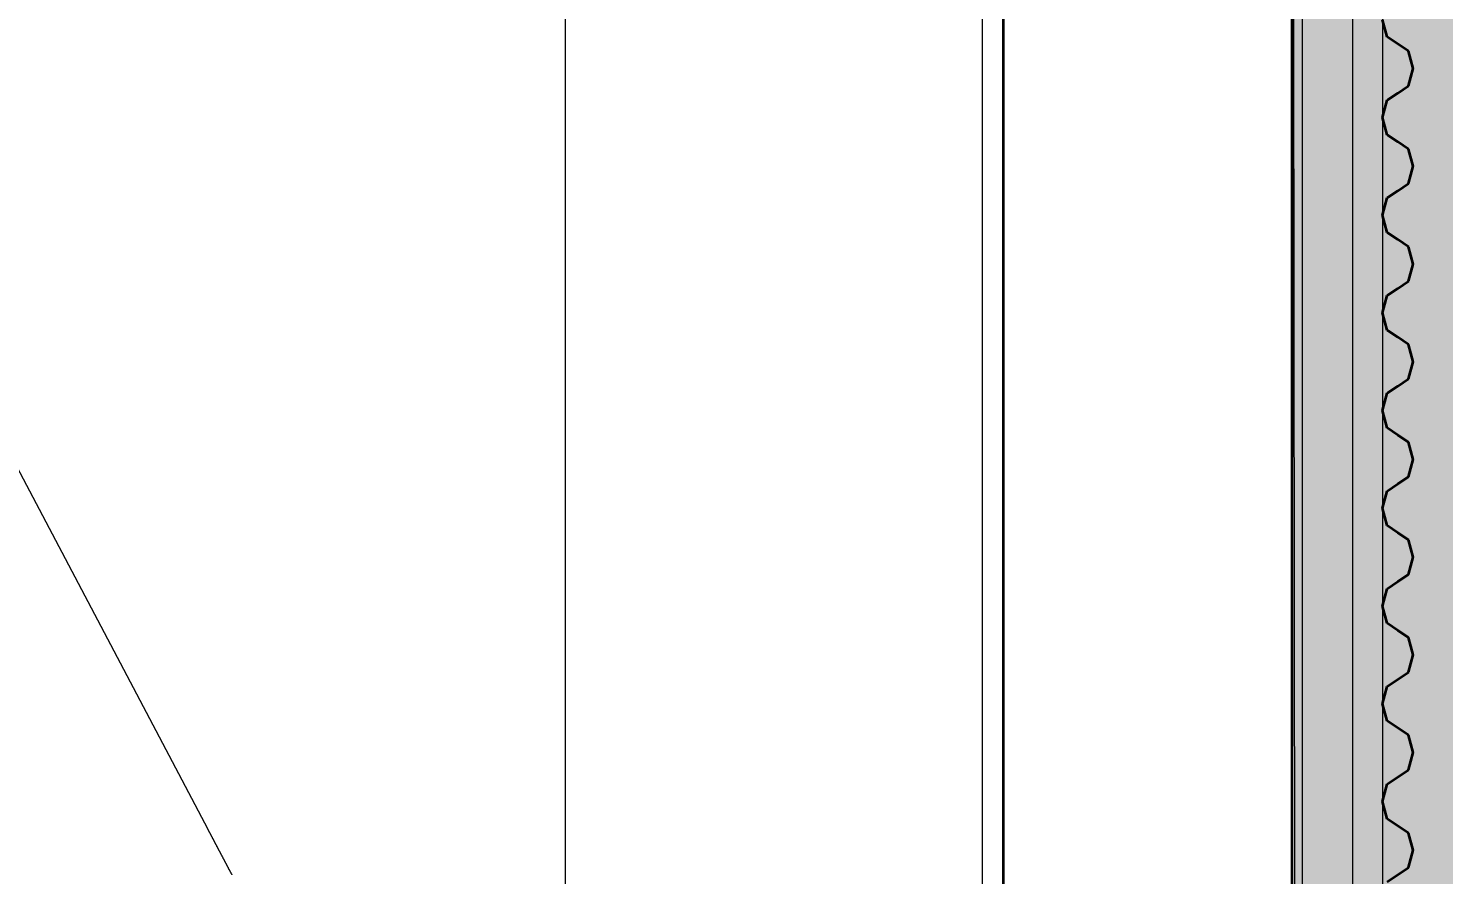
# Model space of a CAD drawing. Header units: millimetres. Extents: x 340455 to 340556, y 7380652 to 7380707.
# Drawn here: x 340485.597 to 340486.999, y 7380684.716 to 7380685.555 of the extents above; entities that cross this region are included whole.
import ezdxf

# ---------------------------------------------------------------- set-up
doc = ezdxf.new("R2010")
doc.units = ezdxf.units.MM
for name, color, linetype, lineweight in [('Anotações', 14, 'Continuous', 5), ('Cortado', 7, 'Continuous', 35), ('Hachuras', 8, 'Continuous', 5), ('Visto', 144, 'Continuous', 5)]:
    doc.layers.add(name, color=color, linetype=linetype, lineweight=lineweight)
doc.styles.add('UFABCSBC$0$ROMANS', font='arial.ttf')
doc.dimstyles.new('DIM', dxfattribs={"dimscale": 0.125, "dimtxt": 2.5, "dimasz": 2.5, "dimexe": 1, "dimexo": 1, "dimgap": 1.5, "dimtad": 1, "dimzin": 4, "dimtxsty": 'UFABCSBC$0$ROMANS', "dimcen": 0.09, "dimclrt": 256, "dimadec": 0, "dimazin": 0, "dimtfac": 1, "dimtix": 1, "dimtofl": 0, "dimtmove": 2, "dimatfit": 3, "dimfxl": 1, "dimtolj": 1, "dimtzin": 0, "dimarcsym": 0})

# ---------------------------------------------------------------- blocks, each defined once
blk = doc.blocks.new('SHAPE2DVIEW008')
at = {"color": 0}
for p, q in [((3352.2, -7819), (3749.9, -7609.1)), ((4969.4, -8173), (2469.9, -8173)), ((4969.4, -8586), (2469.9, -8586)), ((4200, -8607), (3000, -8607)), ((4200, -8893), (3000, -8893)), ((4176.5, -8903.1), (3006.5, -8903.1)), ((4176.5, -8903.1), (3006.5, -8903.1)), ((4176.5, -8953), (3006.5, -8953)), ((5724.9, -8983), (-3325.1, -8983)), ((3300.2, -8987.4), (3314.4, -9008.7)), ((3300.2, -8987.4), (3314.4, -9008.7)), ((3362.8, -8987.4), (3348.6, -9008.7)), ((3348.6, -9008.7), (3362.8, -8987.4)), ((3362.8, -8987.4), (3379.9, -8983)), ((3362.8, -8987.4), (3379.9, -8983)), ((3379.9, -8983), (3397, -8987.4)), ((3379.9, -8983), (3397, -8987.4)), ((3397, -8987.4), (3411.2, -9008.7)), ((3397, -8987.4), (3411.2, -9008.7)), ((3459.6, -8987.4), (3445.4, -9008.7)), ((3445.4, -9008.7), (3459.6, -8987.4)), ((3459.6, -8987.4), (3476.7, -8983)), ((3459.6, -8987.4), (3476.7, -8983)), ((3476.7, -8983), (3493.8, -8987.4)), ((3476.7, -8983), (3493.8, -8987.4)), ((3493.8, -8987.4), (3508, -9008.7)), ((3493.8, -8987.4), (3508, -9008.7)), ((3549.3, -8998.1), (3556.4, -8987.4)), ((3549.3, -8998.1), (3556.4, -8987.4)), ((3556.4, -8987.4), (3573.5, -8983)), ((3556.4, -8987.4), (3573.5, -8983)), ((3573.5, -8983), (3590.6, -8987.4)), ((3573.5, -8983), (3590.6, -8987.4)), ((3590.6, -8987.4), (3597.7, -8998.1)), ((3590.6, -8987.4), (3597.7, -8998.1)), ((3646.1, -8998.1), (3653.2, -8987.4)), ((3646.1, -8998.1), (3653.2, -8987.4)), ((3653.2, -8987.4), (3670.3, -8983)), ((3653.2, -8987.4), (3670.3, -8983)), ((3670.3, -8983), (3687.4, -8987.4)), ((3670.3, -8983), (3687.4, -8987.4)), ((3687.4, -8987.4), (3694.5, -8998.1)), ((3687.4, -8987.4), (3694.5, -8998.1)), ((3742.9, -8998.1), (3750, -8987.4)), ((3742.9, -8998.1), (3750, -8987.4)), ((3750, -8987.4), (3767.1, -8983)), ((3750, -8987.4), (3767.1, -8983)), ((3767.1, -8983), (3784.2, -8987.4)), ((3767.1, -8983), (3784.2, -8987.4)), ((3784.2, -8987.4), (3791.3, -8998.1)), ((3784.2, -8987.4), (3791.3, -8998.1)), ((3839.7, -8998.1), (3846.8, -8987.4)), ((3839.7, -8998.1), (3846.8, -8987.4)), ((3846.8, -8987.4), (3863.9, -8983)), ((3846.8, -8987.4), (3863.9, -8983)), ((3863.9, -8983), (3881, -8987.4)), ((3863.9, -8983), (3881, -8987.4)), ((3881, -8987.4), (3888.1, -8998.1)), ((3881, -8987.4), (3888.1, -8998.1)), ((3936.5, -8998.1), (3943.6, -8987.4)), ((3936.5, -8998.1), (3943.6, -8987.4)), ((3943.6, -8987.4), (3960.7, -8983)), ((3943.6, -8987.4), (3960.7, -8983)), ((3960.7, -8983), (3977.8, -8987.4)), ((3960.7, -8983), (3977.8, -8987.4)), ((3977.8, -8987.4), (3984.9, -8998.1)), ((3977.8, -8987.4), (3984.9, -8998.1)), ((4033.3, -8998.1), (4040.4, -8987.4)), ((4033.3, -8998.1), (4040.4, -8987.4)), ((4040.4, -8987.4), (4057.5, -8983)), ((4040.4, -8987.4), (4057.5, -8983)), ((4057.5, -8983), (4074.6, -8987.4)), ((4057.5, -8983), (4074.6, -8987.4)), ((4074.6, -8987.4), (4081.7, -8998.1)), ((4074.6, -8987.4), (4081.7, -8998.1)), ((4137.2, -8987.4), (4123, -9008.7)), ((4123, -9008.7), (4137.2, -8987.4)), ((4137.2, -8987.4), (4154.3, -8983)), ((4137.2, -8987.4), (4154.3, -8983)), ((3542.2, -9008.7), (3549.3, -8998.1)), ((3549.3, -8998.1), (3542.2, -9008.7)), ((3604.8, -9008.7), (3597.7, -8998.1)), ((3597.7, -8998.1), (3604.8, -9008.7)), ((3639, -9008.7), (3646.1, -8998.1)), ((3646.1, -8998.1), (3639, -9008.7)), ((3701.6, -9008.7), (3694.5, -8998.1)), ((3694.5, -8998.1), (3701.6, -9008.7)), ((3735.8, -9008.7), (3742.9, -8998.1)), ((3742.9, -8998.1), (3735.8, -9008.7)), ((3798.4, -9008.7), (3791.3, -8998.1)), ((3791.3, -8998.1), (3798.4, -9008.7)), ((3832.6, -9008.7), (3839.7, -8998.1)), ((3839.7, -8998.1), (3832.6, -9008.7)), ((3895.2, -9008.7), (3888.1, -8998.1)), ((3888.1, -8998.1), (3895.2, -9008.7)), ((3929.4, -9008.7), (3936.5, -8998.1)), ((3936.5, -8998.1), (3929.4, -9008.7)), ((3992, -9008.7), (3984.9, -8998.1)), ((3984.9, -8998.1), (3992, -9008.7)), ((4026.2, -9008.7), (4033.3, -8998.1)), ((4033.3, -8998.1), (4026.2, -9008.7)), ((4088.8, -9008.7), (4081.7, -8998.1)), ((4081.7, -8998.1), (4088.8, -9008.7)), ((3314.4, -9008.7), (3331.5, -9013.2)), ((3331.5, -9013.2), (3314.4, -9008.7)), ((3331.5, -9013.2), (3348.6, -9008.7)), ((3348.6, -9008.7), (3331.5, -9013.2)), ((3411.2, -9008.7), (3428.3, -9013.2)), ((3428.3, -9013.2), (3411.2, -9008.7)), ((3428.3, -9013.2), (3445.4, -9008.7)), ((3445.4, -9008.7), (3428.3, -9013.2)), ((3508, -9008.7), (3525.1, -9013.2)), ((3525.1, -9013.2), (3508, -9008.7)), ((3525.1, -9013.2), (3542.2, -9008.7)), ((3542.2, -9008.7), (3525.1, -9013.2)), ((3604.8, -9008.7), (3621.9, -9013.2)), ((3621.9, -9013.2), (3604.8, -9008.7)), ((3621.9, -9013.2), (3639, -9008.7)), ((3639, -9008.7), (3621.9, -9013.2)), ((3701.6, -9008.7), (3718.7, -9013.2)), ((3718.7, -9013.2), (3701.6, -9008.7)), ((3718.7, -9013.2), (3735.8, -9008.7)), ((3735.8, -9008.7), (3718.7, -9013.2)), ((3798.4, -9008.7), (3815.5, -9013.2)), ((3815.5, -9013.2), (3798.4, -9008.7)), ((3815.5, -9013.2), (3832.6, -9008.7)), ((3832.6, -9008.7), (3815.5, -9013.2)), ((3895.2, -9008.7), (3912.3, -9013.2)), ((3912.3, -9013.2), (3895.2, -9008.7)), ((3912.3, -9013.2), (3929.4, -9008.7)), ((3929.4, -9008.7), (3912.3, -9013.2)), ((3992, -9008.7), (4009.1, -9013.2)), ((4009.1, -9013.2), (3992, -9008.7)), ((4009.1, -9013.2), (4026.2, -9008.7)), ((4026.2, -9008.7), (4009.1, -9013.2)), ((4088.8, -9008.7), (4105.9, -9013.2)), ((4105.9, -9013.2), (4088.8, -9008.7)), ((4105.9, -9013.2), (4123, -9008.7)), ((4123, -9008.7), (4105.9, -9013.2))]:
    blk.add_line(p, q, dxfattribs=at)
blk.add_lwpolyline([(3307.3, -7842.7), (3307.4, -7842.7), (3307.5, -7842.6), (3307.6, -7842.6), (3307.7, -7842.5), (3307.8, -7842.5), (3307.9, -7842.4), (3308, -7842.4), (3308.1, -7842.3), (3308.1, -7842.2), (3308.3, -7842.2), (3308.4, -7842.1), (3308.5, -7842.1), (3308.6, -7842), (3308.7, -7842), (3308.8, -7841.9), (3308.9, -7841.9), (3309, -7841.8), (3309.1, -7841.8), (3309.2, -7841.7), (3309.3, -7841.7), (3309.4, -7841.6), (3309.5, -7841.6), (3309.6, -7841.5), (3309.7, -7841.4), (3309.8, -7841.4), (3309.9, -7841.3), (3310, -7841.3), (3310.1, -7841.2), (3310.2, -7841.2), (3310.3, -7841.1), (3310.4, -7841.1), (3310.5, -7841), (3310.6, -7841), (3310.7, -7840.9), (3310.8, -7840.9), (3310.9, -7840.8), (3311, -7840.7), (3311.1, -7840.7), (3311.2, -7840.6), (3311.3, -7840.6), (3311.4, -7840.5), (3311.5, -7840.5), (3311.6, -7840.4), (3311.7, -7840.4), (3311.8, -7840.3), (3311.9, -7840.3), (3312, -7840.2), (3312.1, -7840.2), (3312.2, -7840.1), (3312.3, -7840), (3312.4, -7840), (3312.5, -7839.9), (3312.6, -7839.9), (3312.7, -7839.8), (3312.8, -7839.8), (3312.9, -7839.7), (3313, -7839.7), (3313.1, -7839.6), (3313.2, -7839.6), (3313.3, -7839.5), (3313.4, -7839.5), (3313.5, -7839.4), (3313.6, -7839.3), (3313.7, -7839.3), (3313.8, -7839.2), (3314, -7839.2), (3314.1, -7839.1), (3314.2, -7839.1), (3314.3, -7839), (3314.4, -7839), (3314.5, -7838.9), (3314.6, -7838.9), (3314.7, -7838.8), (3314.8, -7838.8), (3314.9, -7838.7), (3315, -7838.6), (3315.1, -7838.6), (3315.2, -7838.5), (3315.3, -7838.5), (3315.4, -7838.4), (3315.5, -7838.4), (3315.6, -7838.3), (3315.7, -7838.3), (3315.8, -7838.2), (3315.9, -7838.1), (3316, -7838.1), (3316.1, -7838), (3316.2, -7838), (3316.3, -7837.9), (3316.5, -7837.9), (3316.6, -7837.8), (3316.7, -7837.8), (3316.8, -7837.7), (3316.9, -7837.6), (3317, -7837.6), (3317.1, -7837.5), (3317.2, -7837.5), (3317.3, -7837.4), (3317.4, -7837.4), (3317.5, -7837.3), (3317.6, -7837.3), (3317.7, -7837.2), (3317.8, -7837.1), (3317.9, -7837.1), (3318, -7837), (3318.1, -7837), (3318.3, -7836.9), (3318.4, -7836.9), (3318.5, -7836.8), (3318.6, -7836.7), (3318.7, -7836.7), (3318.8, -7836.6), (3318.9, -7836.6), (3319, -7836.5), (3319.1, -7836.5), (3319.2, -7836.4), (3319.3, -7836.4), (3319.4, -7836.3), (3319.5, -7836.2), (3319.6, -7836.2), (3319.7, -7836.1), (3319.8, -7836.1), (3320, -7836), (3320.1, -7836), (3320.2, -7835.9), (3320.3, -7835.9), (3320.4, -7835.8), (3320.5, -7835.7), (3320.6, -7835.7), (3320.7, -7835.6), (3320.8, -7835.6), (3320.9, -7835.5), (3321, -7835.5), (3321.1, -7835.4), (3321.2, -7835.3), (3321.3, -7835.3), (3321.4, -7835.2), (3321.5, -7835.2), (3321.6, -7835.1), (3321.8, -7835.1), (3321.9, -7835), (3322, -7835), (3322.1, -7834.9), (3322.2, -7834.8), (3322.3, -7834.8), (3322.4, -7834.7), (3322.5, -7834.7), (3322.6, -7834.6), (3322.7, -7834.6), (3322.8, -7834.5), (3322.9, -7834.4), (3323.1, -7834.4), (3323.2, -7834.3), (3323.3, -7834.3), (3323.4, -7834.2), (3323.5, -7834.1), (3323.6, -7834.1), (3323.7, -7834), (3323.8, -7834), (3323.9, -7833.9), (3324, -7833.9), (3324.1, -7833.8), (3324.3, -7833.7), (3324.4, -7833.7), (3324.5, -7833.6), (3324.6, -7833.6), (3324.7, -7833.5), (3324.8, -7833.5), (3324.9, -7833.4), (3325, -7833.3), (3325.1, -7833.3), (3325.2, -7833.2), (3325.4, -7833.2), (3325.5, -7833.1), (3325.6, -7833.1), (3325.7, -7833), (3325.8, -7832.9), (3325.9, -7832.9), (3326, -7832.8), (3326.1, -7832.8), (3326.2, -7832.7), (3326.3, -7832.6), (3326.4, -7832.6), (3326.6, -7832.5), (3326.7, -7832.5), (3326.8, -7832.4), (3326.9, -7832.4), (3327, -7832.3), (3327.1, -7832.2), (3327.2, -7832.2), (3327.3, -7832.1), (3327.4, -7832.1), (3327.5, -7832), (3327.6, -7832), (3327.8, -7831.9), (3327.9, -7831.8), (3328, -7831.8), (3328.1, -7831.7), (3328.2, -7831.7), (3328.3, -7831.6), (3328.4, -7831.6), (3328.5, -7831.5), (3328.6, -7831.4), (3328.7, -7831.4), (3328.9, -7831.3), (3329, -7831.3), (3329.1, -7831.2), (3329.2, -7831.1), (3329.3, -7831.1), (3329.4, -7831), (3329.5, -7831), (3329.6, -7830.9), (3329.7, -7830.9), (3329.8, -7830.8), (3330, -7830.7), (3330.1, -7830.7), (3330.2, -7830.6), (3330.3, -7830.6), (3330.4, -7830.5), (3330.5, -7830.4), (3330.6, -7830.4), (3330.7, -7830.3), (3330.9, -7830.3), (3331, -7830.2), (3331.1, -7830.1), (3331.2, -7830.1), (3331.3, -7830), (3331.4, -7830), (3331.5, -7829.9), (3331.6, -7829.8), (3331.8, -7829.8), (3331.9, -7829.7), (3332, -7829.7), (3332.1, -7829.6), (3332.2, -7829.6), (3332.3, -7829.5), (3332.4, -7829.4), (3332.5, -7829.4), (3332.6, -7829.3), (3332.8, -7829.3), (3332.9, -7829.2), (3333, -7829.1), (3333.1, -7829.1), (3333.2, -7829), (3333.3, -7829), (3333.4, -7828.9), (3333.5, -7828.8), (3333.7, -7828.8), (3333.8, -7828.7), (3333.9, -7828.7), (3334, -7828.6), (3334.1, -7828.5), (3334.2, -7828.5), (3334.3, -7828.4), (3334.4, -7828.4), (3334.6, -7828.3), (3334.7, -7828.3), (3334.8, -7828.2), (3334.9, -7828.1), (3335, -7828.1), (3335.1, -7828), (3335.2, -7828), (3335.3, -7827.9), (3335.4, -7827.8), (3335.6, -7827.8), (3335.7, -7827.7), (3335.8, -7827.7), (3335.9, -7827.6), (3336, -7827.5), (3336.1, -7827.5), (3336.2, -7827.4), (3336.3, -7827.4), (3336.5, -7827.3), (3336.6, -7827.2), (3336.7, -7827.2), (3336.8, -7827.1), (3336.9, -7827.1), (3337, -7827), (3337.1, -7827), (3337.2, -7826.9), (3337.4, -7826.8), (3337.5, -7826.8), (3337.6, -7826.7), (3337.7, -7826.7), (3337.8, -7826.6), (3337.9, -7826.5), (3338, -7826.5), (3338.2, -7826.4), (3338.3, -7826.4), (3338.4, -7826.3), (3338.5, -7826.2), (3338.6, -7826.2), (3338.7, -7826.1), (3338.8, -7826.1), (3338.9, -7826), (3339.1, -7825.9), (3339.2, -7825.9), (3339.3, -7825.8), (3339.4, -7825.8), (3339.5, -7825.7), (3339.6, -7825.6), (3339.7, -7825.6), (3339.9, -7825.5), (3340, -7825.5), (3340.1, -7825.4), (3340.2, -7825.3), (3340.3, -7825.3), (3340.4, -7825.2), (3340.5, -7825.2), (3340.7, -7825.1), (3340.8, -7825), (3340.9, -7825), (3341, -7824.9), (3341.1, -7824.9), (3341.2, -7824.8), (3341.3, -7824.7), (3341.4, -7824.7), (3341.6, -7824.6), (3341.7, -7824.6), (3341.8, -7824.5), (3341.9, -7824.4), (3342, -7824.4), (3342.1, -7824.3), (3342.2, -7824.3), (3342.4, -7824.2), (3342.5, -7824.1), (3342.6, -7824.1), (3342.7, -7824), (3342.8, -7824), (3342.9, -7823.9), (3343, -7823.8), (3343.2, -7823.8), (3343.3, -7823.7), (3343.4, -7823.7), (3343.5, -7823.6), (3343.6, -7823.5), (3343.7, -7823.5), (3343.8, -7823.4), (3343.9, -7823.4), (3344.1, -7823.3), (3344.2, -7823.2), (3344.3, -7823.2), (3344.4, -7823.1), (3344.5, -7823.1), (3344.6, -7823), (3344.7, -7822.9), (3344.9, -7822.9), (3345, -7822.8), (3345.1, -7822.7), (3345.2, -7822.7), (3345.3, -7822.6), (3345.4, -7822.6), (3345.5, -7822.5), (3345.7, -7822.4), (3345.8, -7822.4), (3345.9, -7822.3), (3346, -7822.3), (3346.1, -7822.2), (3346.2, -7822.1), (3346.3, -7822.1), (3346.5, -7822), (3346.6, -7822), (3346.7, -7821.9), (3346.8, -7821.8), (3346.9, -7821.8), (3347, -7821.7), (3347.2, -7821.7), (3347.3, -7821.6), (3347.4, -7821.5), (3347.5, -7821.5), (3347.6, -7821.4), (3347.7, -7821.4), (3347.8, -7821.3), (3348, -7821.2), (3348.1, -7821.2), (3348.2, -7821.1), (3348.3, -7821.1), (3348.4, -7821), (3348.5, -7820.9), (3348.6, -7820.9), (3348.8, -7820.8), (3348.9, -7820.8), (3349, -7820.7), (3349.1, -7820.6), (3349.2, -7820.6), (3349.3, -7820.5), (3349.4, -7820.5), (3349.6, -7820.4), (3349.7, -7820.3), (3349.8, -7820.3), (3349.9, -7820.2), (3350, -7820.1), (3350.1, -7820.1), (3350.2, -7820), (3350.4, -7820), (3350.5, -7819.9), (3350.6, -7819.8), (3350.7, -7819.8), (3350.8, -7819.7), (3350.9, -7819.7), (3351, -7819.6), (3351.2, -7819.5), (3351.3, -7819.5), (3351.4, -7819.4), (3351.5, -7819.4), (3351.6, -7819.3), (3351.7, -7819.2), (3351.8, -7819.2), (3352, -7819.1), (3352.1, -7819.1), (3352.2, -7819)], dxfattribs=at)
blk = doc.blocks.new('SHAPE2DVIEW012')
at = {"color": 0}
for p, q in [((4200, -8607), (3000, -8607)), ((4200, -8893), (3000, -8893)), ((3300.2, -8987.4), (3314.4, -9008.7)), ((3348.6, -9008.7), (3362.8, -8987.4)), ((3362.8, -8987.4), (3379.9, -8983)), ((3379.9, -8983), (3397, -8987.4)), ((3397, -8987.4), (3411.2, -9008.7)), ((3445.4, -9008.7), (3459.6, -8987.4)), ((3459.6, -8987.4), (3476.7, -8983)), ((3476.7, -8983), (3493.8, -8987.4)), ((3493.8, -8987.4), (3508, -9008.7)), ((3549.3, -8998.1), (3556.4, -8987.4)), ((3556.4, -8987.4), (3573.5, -8983)), ((3573.5, -8983), (3590.6, -8987.4)), ((3590.6, -8987.4), (3597.7, -8998.1)), ((3646.1, -8998.1), (3653.2, -8987.4)), ((3653.2, -8987.4), (3670.3, -8983)), ((3670.3, -8983), (3687.4, -8987.4)), ((3687.4, -8987.4), (3694.5, -8998.1)), ((3742.9, -8998.1), (3750, -8987.4)), ((3750, -8987.4), (3767.1, -8983)), ((3767.1, -8983), (3784.2, -8987.4)), ((3784.2, -8987.4), (3791.3, -8998.1)), ((3839.7, -8998.1), (3846.8, -8987.4)), ((3846.8, -8987.4), (3863.9, -8983)), ((3863.9, -8983), (3881, -8987.4)), ((3881, -8987.4), (3888.1, -8998.1)), ((3936.5, -8998.1), (3943.6, -8987.4)), ((3943.6, -8987.4), (3960.7, -8983)), ((3960.7, -8983), (3977.8, -8987.4)), ((3977.8, -8987.4), (3984.9, -8998.1)), ((4033.3, -8998.1), (4040.4, -8987.4)), ((4040.4, -8987.4), (4057.5, -8983)), ((4057.5, -8983), (4074.6, -8987.4)), ((4074.6, -8987.4), (4081.7, -8998.1)), ((4123, -9008.7), (4137.2, -8987.4)), ((4137.2, -8987.4), (4154.3, -8983)), ((3542.2, -9008.7), (3549.3, -8998.1)), ((3597.7, -8998.1), (3604.8, -9008.7)), ((3639, -9008.7), (3646.1, -8998.1)), ((3694.5, -8998.1), (3701.6, -9008.7)), ((3735.8, -9008.7), (3742.9, -8998.1)), ((3791.3, -8998.1), (3798.4, -9008.7)), ((3832.6, -9008.7), (3839.7, -8998.1)), ((3888.1, -8998.1), (3895.2, -9008.7)), ((3929.4, -9008.7), (3936.5, -8998.1)), ((3984.9, -8998.1), (3992, -9008.7)), ((4026.2, -9008.7), (4033.3, -8998.1)), ((4081.7, -8998.1), (4088.8, -9008.7)), ((3314.4, -9008.7), (3331.5, -9013.2)), ((3331.5, -9013.2), (3348.6, -9008.7)), ((3411.2, -9008.7), (3428.3, -9013.2)), ((3428.3, -9013.2), (3445.4, -9008.7)), ((3508, -9008.7), (3525.1, -9013.2)), ((3525.1, -9013.2), (3542.2, -9008.7)), ((3604.8, -9008.7), (3621.9, -9013.2)), ((3621.9, -9013.2), (3639, -9008.7)), ((3701.6, -9008.7), (3718.7, -9013.2)), ((3718.7, -9013.2), (3735.8, -9008.7)), ((3798.4, -9008.7), (3815.5, -9013.2)), ((3815.5, -9013.2), (3832.6, -9008.7)), ((3895.2, -9008.7), (3912.3, -9013.2)), ((3912.3, -9013.2), (3929.4, -9008.7)), ((3992, -9008.7), (4009.1, -9013.2)), ((4009.1, -9013.2), (4026.2, -9008.7)), ((4088.8, -9008.7), (4105.9, -9013.2)), ((4105.9, -9013.2), (4123, -9008.7))]:
    blk.add_line(p, q, dxfattribs=at)
blk = doc.blocks.new('*D11')
at = {"layer": 'Anotações', "color": 0, "lineweight": -2, "ltscale": 5}
for p, q in [((340486.8488, 7380686.8642), (340486.8488, 7380683.3287)), ((340498.2559, 7380686.8642), (340498.2559, 7380683.3287))]:
    blk.add_line(p, q, dxfattribs=at)
at = {"layer": 'Anotações', "color": 0, "linetype": 'ByBlock', "lineweight": -2, "ltscale": 5}
blk.add_line((340487.1613, 7380683.4537), (340497.9434, 7380683.4537), dxfattribs=at)
at = {"layer": 'Anotações', "color": 0}
for points in [[(340487.1613, 7380683.5057), (340487.1613, 7380683.4016), (340486.8488, 7380683.4537)], [(340497.9434, 7380683.4016), (340497.9434, 7380683.5057), (340498.2559, 7380683.4537)]]:
    blk.add_solid(points, dxfattribs=at)
at = {"layer": 'Defpoints', "color": 0}
for p in [(340486.8488, 7380686.9892), (340498.2559, 7380686.9892), (340498.2559, 7380683.4537)]:
    blk.add_point(p, dxfattribs=at)
at = {"layer": 'Anotações', "insert": (340492.5524, 7380683.829), "char_height": 0.3125, "attachment_point": 5, "style": 'UFABCSBC$0$ROMANS'}
blk.add_mtext('\\A1;11,41', dxfattribs=at)

msp = doc.modelspace()

# ---------------------------------------------------------------- hatches: boundary and pattern name
at = {"layer": 'Hachuras', "ltscale": 5, "true_color": 0xdce2d0, "transparency": 50331648}
h = msp.add_hatch(color=254, dxfattribs=at)
h.paths.add_polyline_path([(340467.8176, 7380651.6419), (340467.8174, 7380695.4466), (340514.2894, 7380695.4461), (340514.2735, 7380651.6419)])
h.paths.add_polyline_path([(340502.2559, 7380681.813), (340498.2559, 7380681.813), (340498.2559, 7380689.813), (340502.2559, 7380689.813), (340508.6559, 7380689.813), (340508.6559, 7380673.813), (340502.2559, 7380673.813)], flags=16)
h.paths.add_polyline_path([(340497.4559, 7380688.8062), (340497.4559, 7380688.2062), (340498.0559, 7380688.2062), (340498.0559, 7380688.8062)], flags=16)
h.paths.add_polyline_path([(340483.7566, 7380688.9338), (340486.0866, 7380688.9337), (340486.0866, 7380688.3337), (340485.7866, 7380688.3337), (340485.7866, 7380686.9892), (340486.8488, 7380686.9892), (340486.859, 7380678.1209), (340487.5757, 7380678.1209), (340487.5757, 7380674.8309), (340482.9505, 7380674.8309), (340482.9505, 7380678.2288), (340482.6628, 7380678.2288), (340482.6628, 7380686.9892), (340483.7566, 7380686.9892)], flags=16)
h.paths.add_polyline_path([(340487.4208, 7380687.7071), (340487.4208, 7380687.1071), (340488.0208, 7380687.1071), (340488.0208, 7380687.7071)], flags=16)
h.paths.add_polyline_path([(340487.4208, 7380672.763), (340487.4208, 7380672.163), (340488.0208, 7380672.163), (340488.0208, 7380672.763)], flags=16)
h.paths.add_polyline_path([(340509.0559, 7380672.763), (340509.0559, 7380672.163), (340509.6559, 7380672.163), (340509.6559, 7380672.763)], flags=16)
h.paths.add_polyline_path([(340509.0559, 7380682.113), (340509.0559, 7380681.513), (340509.6559, 7380681.513), (340509.6559, 7380682.113)], flags=16)
edge = h.paths.add_edge_path(flags=16)
edge.add_arc((340509.3559, 7380688.0552), 0.3, 0, 360)
h.paths.add_polyline_path([(340483.8626, 7380674.0665), (340483.8626, 7380674.6716), (340483.2716, 7380674.6716), (340483.2716, 7380674.0665)], flags=16)
h.paths.add_polyline_path([(340484.2066, 7380673.328), (340484.2066, 7380673.933), (340483.6156, 7380673.933), (340483.6156, 7380673.328)], flags=16)
h.paths.add_polyline_path([(340483.4977, 7380673.0571), (340483.4977, 7380673.6621), (340482.9067, 7380673.6621), (340482.9067, 7380673.0571)], flags=16)
h.paths.add_polyline_path([(340484.2066, 7380672.5038), (340484.2066, 7380673.1088), (340483.6156, 7380673.1088), (340483.6156, 7380672.5038)], flags=16)
h.paths.add_polyline_path([(340483.5207, 7380672.0715), (340483.5207, 7380672.6766), (340482.9297, 7380672.6766), (340482.9297, 7380672.0715)], flags=16)
h.paths.add_polyline_path([(340483.8839, 7380671.3798), (340483.8839, 7380671.9849), (340483.2929, 7380671.9849), (340483.2929, 7380671.3798)], flags=16)
h.paths.add_polyline_path([(340483.4798, 7380669.998), (340483.4798, 7380670.6031), (340482.8888, 7380670.6031), (340482.8888, 7380669.998)], flags=16)
h.paths.add_polyline_path([(340484.0714, 7380668.353), (340484.0714, 7380668.9581), (340483.4804, 7380668.9581), (340483.4804, 7380668.353)], flags=16)
h.paths.add_polyline_path([(340482.1631, 7380675.5238), (340482.1631, 7380674.9188), (340482.7541, 7380674.9188), (340482.7541, 7380675.5238)], flags=16)
h.paths.add_polyline_path([(340481.8119, 7380676.2353), (340481.8119, 7380675.6302), (340482.4029, 7380675.6302), (340482.4029, 7380676.2353)], flags=16)
h.paths.add_polyline_path([(340481.3796, 7380675.5148), (340481.3796, 7380674.9098), (340481.9706, 7380674.9098), (340481.9706, 7380675.5148)], flags=16)
h.paths.add_polyline_path([(340480.6591, 7380675.821), (340480.6591, 7380675.216), (340481.2501, 7380675.216), (340481.2501, 7380675.821)], flags=16)
h.paths.add_polyline_path([(340479.9567, 7380676.1182), (340479.9567, 7380675.5132), (340480.5477, 7380675.5132), (340480.5477, 7380676.1182)], flags=16)
h.paths.add_polyline_path([(340479.1192, 7380675.713), (340479.1192, 7380675.1079), (340479.7102, 7380675.1079), (340479.7102, 7380675.713)], flags=16)
h.paths.add_polyline_path([(340478.3176, 7380675.4158), (340478.3176, 7380674.8107), (340478.9086, 7380674.8107), (340478.9086, 7380675.4158)], flags=16)
h.paths.add_polyline_path([(340476.6336, 7380675.8841), (340476.6336, 7380675.279), (340477.2246, 7380675.279), (340477.2246, 7380675.8841)], flags=16)
h.paths.add_polyline_path([(340474.4797, 7380674.894), (340474.4797, 7380675.4991), (340473.8887, 7380675.4991), (340473.8887, 7380674.894)], flags=16)

# ---------------------------------------------------------------- linework, layer by layer
at = {"layer": 'Hachuras', "ltscale": 5}
msp.add_lwpolyline([(340483.7566, 7380688.9338), (340486.0866, 7380688.9337), (340486.0866, 7380688.3337), (340485.7866, 7380688.3337), (340485.7866, 7380686.9892), (340486.8488, 7380686.9892), (340486.859, 7380678.1209), (340487.5757, 7380678.1209), (340487.5757, 7380674.8309), (340482.9505, 7380674.8309), (340482.9505, 7380678.2288), (340482.6628, 7380678.2288), (340482.6628, 7380686.9892), (340483.7566, 7380686.9892)], close=True, dxfattribs=at)

# ---------------------------------------------------------------- block references
at = {"layer": 'Cortado', "xscale": 0.001, "yscale": 0.001, "zscale": 0.001, "rotation": 90}
msp.add_blockref('SHAPE2DVIEW012', (340477.9558, 7380681.4088), dxfattribs=at)
at = {"layer": 'Visto', "xscale": 0.001, "yscale": 0.001, "zscale": 0.001, "rotation": 90}
msp.add_blockref('SHAPE2DVIEW008', (340477.9558, 7380681.4088), dxfattribs=at)

# ---------------------------------------------------------------- dimensions: what is measured, and where the dimension line sits
at = {"layer": 'Anotações', "ltscale": 5}
dim = msp.add_linear_dim(base=(340498.2559, 7380683.4537), p1=(340486.8488, 7380686.9892), p2=(340498.2559, 7380686.9892), dimstyle='DIM', override={"dimlfac": 1}, dxfattribs=at)
dim.commit()
dim.dimension.update_dxf_attribs({"geometry": '*D11', "text_midpoint": (340492.5524, 7380683.829)})

doc.saveas('drawing.dxf')
